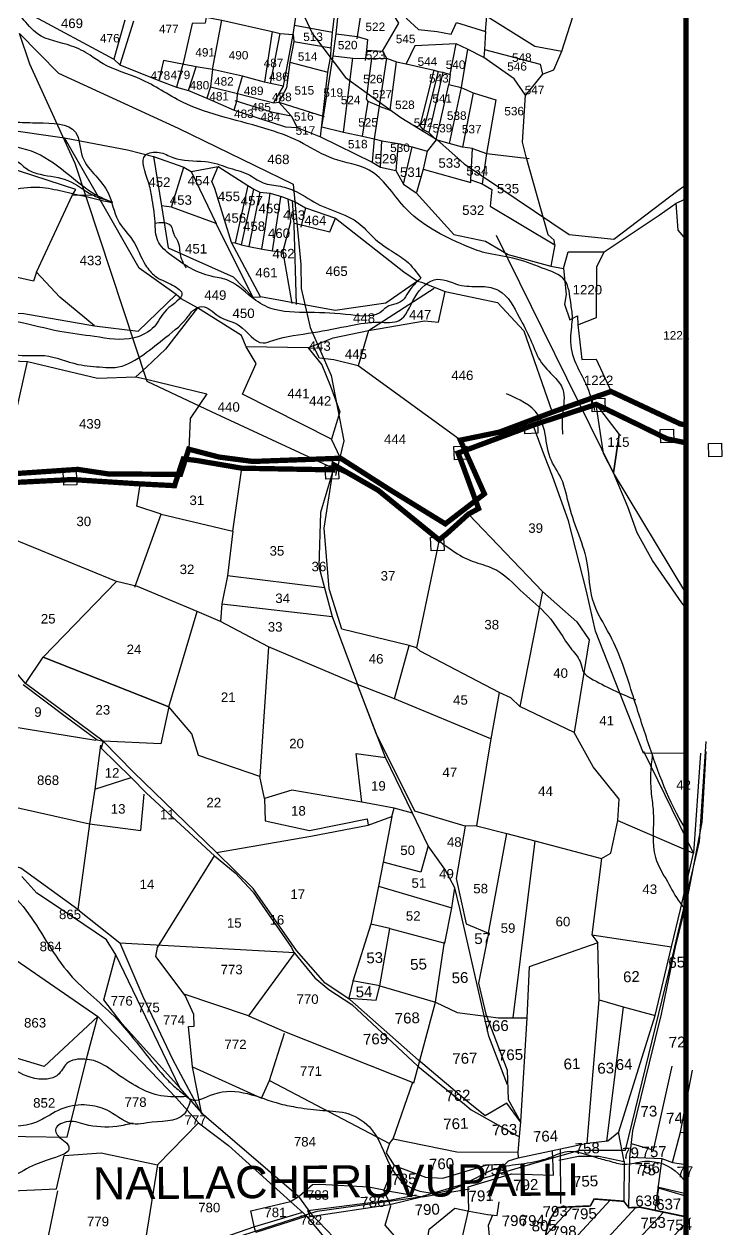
# Model space of a CAD drawing. Header units: inches. Extents: x 200003 to 248779, y 1594258 to 1607376.
# Drawn here: x 213735 to 215057, y 1603150 to 1605434 of the extents above; entities that cross this region are included whole.
import ezdxf
from ezdxf.enums import TextEntityAlignment as Align

# ---------------------------------------------------------------- set-up
doc = ezdxf.new("R2010")
doc.units = ezdxf.units.IN
doc.header["$LTSCALE"] = 15
doc.header["$MEASUREMENT"] = 0
doc.linetypes.add('DASHED2', pattern=[0.375, 0.25, -0.125])
for name, color, linetype in [('PLOT', 7, 'Continuous'), ('PLOT NO', 7, 'Continuous'), ('PLOTS', 7, 'Continuous'), ('PLOTS NO', 7, 'Continuous'), ('ROAD', 1, 'Continuous'), ('STREAM', 4, 'Continuous'), ('text2', 7, 'Continuous'), ('TITLEBLOCK', 7, 'Continuous'), ('VILLAGE BOUNDRY', 5, 'Continuous'), ('VILLAGE BOUNDRY STONES', 1, 'Continuous')]:
    doc.layers.add(name, color=color, linetype=linetype)
doc.styles.get("Standard").update_dxf_attribs({"font": 'arial.ttf'})

msp = doc.modelspace()

# ---------------------------------------------------------------- hatches: boundary and pattern name
at = {"layer": 'PLOTS', "true_color": 0xf8991e}
h = msp.add_hatch(dxfattribs=at)
h.set_pattern_fill('ANSI31', color=30, scale=357.828407, angle=2.2125)
h.set_pattern_definition([(47.2125, (213133.64, 1600498.41), (-32.8253, 30.38326), [])])
h.paths.add_polyline_path([(214808, 1603193.3), (214788, 1603192.5), (214745.1, 1603190.4), (214731.2, 1603167.3), (214724.3, 1603144), (214717.8, 1603098.6), (214723.6, 1603039.4), (214747.3, 1603021.7), (214757.1, 1602991.2), (214797.1, 1602989.8), (214804.1, 1602990.9), (214821.3, 1602995.4), (214820.8, 1603018.9), (214835.4, 1603022), (214835.8, 1603033.8), (214863.3, 1603031.8), (214866.5, 1603050.6), (214883, 1603050.8), (214887.5, 1603068.3), (214908.9, 1603066.1), (214916, 1603083.7), (215047.9, 1603075.8), (215046.4, 1603103.5), (215046.4, 1603114.4), (215011.6, 1603116.5), (215008.3, 1603168.9), (214902.7, 1603190.9), (214881.1, 1603190), (214871.5, 1603202.2), (214815.3, 1603206.6)])

# ---------------------------------------------------------------- linework, layer by layer
at = {"layer": 'PLOT'}
for points in [[(214298.8, 1605238.9), (214320.6, 1605373.7), (214326.4, 1605415.2), (214337.1, 1605519.3), (214222.1, 1605537.2), (214208.8, 1605576.5), (214218.3, 1605643.2), (214274.6, 1605669.3), (214297.2, 1605694.4), (214313.3, 1605718.6), (214328.5, 1605785.4), (214334.8, 1605812.7), (214360.2, 1605810.7), (214421.8, 1605789.4), (214437.6, 1605783), (214433.6, 1605778.1), (214393.2, 1605698.3), (214399.8, 1605692.4)], [(213742.6, 1605453.4), (213759.6, 1605491.7), (213808, 1605598.3), (213826.8, 1605652.2), (213916.5, 1605613.6), (213958.4, 1605605.3), (214002.2, 1605586.8), (213999.2, 1605575.4), (214090.1, 1605507.8), (214089, 1605489.7), (214079.9, 1605446.8), (214077.7, 1605435.3), (214052.9, 1605435.1), (214036.2, 1605359.6), (214023.5, 1605314.4)], [(214490.6, 1605481.6), (214459.1, 1605444.9), (214482.1, 1605423.6), (214517.6, 1605419.8), (214543.9, 1605414.6), (214554.4, 1605436.7), (214609.5, 1605419.6), (214611.6, 1605448.6)], [(213744.5, 1605453.3), (213904.5, 1605367.1), (213915.8, 1605356.6), (213990.1, 1605327), (214023.5, 1605314.4), (214046.2, 1605307.7), (214080.7, 1605293.4), (214132.9, 1605270.4), (214229.8, 1605238.9), (214252, 1605238.1), (214296.7, 1605220), (214394.2, 1605172.1), (214409.9, 1605162.8), (214439.6, 1605156.1), (214454, 1605130.2), (214478.1, 1605114.1), (214549.4, 1605034.8), (214609.1, 1605022.6), (214652, 1604997.2), (214733.2, 1604974.7), (214756.9, 1604970.3), (214765.7, 1605002.3), (214834.2, 1605002.2), (214938.7, 1605071.3), (214970.5, 1605094.5), (214989.3, 1605102.6)], [(214079.9, 1605446.8), (214109.2, 1605441), (214204.8, 1605419.6), (214219.8, 1605416), (214244.8, 1605413.8), (214252.3, 1605463.7)], [(214414.1, 1605382.4), (214444.8, 1605435.6), (214433.4, 1605454.1), (214375.6, 1605471.1), (214365.3, 1605405.6)], [(214611.6, 1605448.6), (214702.6, 1605392.3), (214754.3, 1605382.5), (214780.6, 1605465.6)], [(213925.7, 1605441.2), (213904.5, 1605367.1)], [(213941.8, 1605439.2), (213915.8, 1605356.6)], [(214092, 1605347.6), (214109.2, 1605441)], [(214319.3, 1605418), (214247.1, 1605431.1)], [(214296.7, 1605220), (214310.5, 1605342.8), (214316.1, 1605373.9), (214316.4, 1605388.9), (214319.3, 1605418), (214322.9, 1605449.5)], [(214204.8, 1605419.6), (214190, 1605324)], [(214201.8, 1605321.4), (214219.8, 1605416)], [(214244.8, 1605413.8), (214245.6, 1605400.6), (214238.6, 1605361.5), (214231.7, 1605312.7), (214217.3, 1605285.7), (214241, 1605260.2), (214252, 1605238.1)], [(214226.4, 1605316.2), (214244.8, 1605413.8)], [(214326.4, 1605415.2), (214366.2, 1605410.3), (214385.5, 1605404.9), (214383.5, 1605384.6), (214380.9, 1605365)], [(214609.5, 1605419.6), (214607.6, 1605385.6), (214606, 1605370.6)], [(214245.6, 1605400.6), (214316.4, 1605388.9)], [(214383.5, 1605384.6), (214414.1, 1605382.4), (214421.5, 1605369.4)], [(214740.9, 1605015.2), (214739.6, 1605024.4), (214727.8, 1605034.1), (214686.5, 1605182.4), (214679.7, 1605210.1), (214685.3, 1605299), (214663.6, 1605330), (214606, 1605370.6), (214575.1, 1605386.4), (214553.7, 1605396.1), (214475.3, 1605392.7), (214458.8, 1605358.7)], [(214542.3, 1605338.2), (214553.7, 1605396.1)], [(214575.1, 1605386.4), (214563.1, 1605313.8)], [(214607.6, 1605385.6), (214713, 1605358.1), (214717.1, 1605338.6), (214738.7, 1605347.4), (214754.3, 1605382.5)], [(214132.9, 1605270.4), (214138.5, 1605290.1), (214139.3, 1605302.3), (214148.5, 1605335), (214092, 1605347.6), (214060.5, 1605352.6), (213998.8, 1605364.5), (213990.1, 1605327)], [(214238.6, 1605361.5), (214310.5, 1605342.8)], [(214320.6, 1605373.7), (214357.5, 1605369.5), (214394.1, 1605368.6), (214421.5, 1605369.4), (214440.6, 1605362.2), (214458.8, 1605358.7), (214511.8, 1605346.2), (214519.5, 1605344.1), (214528.4, 1605342.4), (214542.3, 1605338.2), (214540, 1605319.4), (214563.1, 1605313.8), (214586.1, 1605303.5), (214628.7, 1605290), (214611.1, 1605188.5), (214603, 1605131.3), (214621.2, 1605120.1), (214618.4, 1605088.8), (214740.9, 1605015.2), (214733.2, 1604974.7)], [(214340.3, 1605229), (214357.5, 1605369.5)], [(214375.9, 1605221.3), (214386.9, 1605287.1), (214383.7, 1605292), (214394.1, 1605368.6)], [(214421.5, 1605369.4), (214407.8, 1605278.5), (214386.9, 1605287.1)], [(214407.8, 1605278.5), (214428.4, 1605270.6), (214440.6, 1605362.2)], [(214046.2, 1605307.7), (214060.5, 1605352.6)], [(214092, 1605347.6), (214087.7, 1605315), (214080.7, 1605293.4)], [(214516, 1605214.6), (214501.7, 1605228.3), (214491.5, 1605233.5), (214485.6, 1605241.2), (214511.8, 1605346.2)], [(214519.5, 1605344.1), (214491.5, 1605233.5)], [(214528.4, 1605342.4), (214507.7, 1605251.3), (214501.7, 1605228.3)], [(214717.1, 1605338.6), (214685.3, 1605299)], [(214087.7, 1605315), (214139.3, 1605302.3), (214207.8, 1605284.3), (214217.3, 1605285.7)], [(214207.8, 1605284.3), (214226.4, 1605316.2), (214201.8, 1605321.4), (214190, 1605324), (214148.5, 1605335)], [(214516, 1605214.6), (214540, 1605319.4)], [(214563.1, 1605313.8), (214540.2, 1605207.4)], [(214586.1, 1605303.5), (214565.8, 1605200.8)], [(214134, 1605289.2), (214202.8, 1605267.2), (214241, 1605260.2)], [(214217.3, 1605285.7), (214303.2, 1605258.6)], [(214407.8, 1605278.5), (214398.1, 1605216.1)], [(213692.1, 1605235.2), (213811.4, 1605218.1), (213857.3, 1605209.4), (213930.5, 1605195.3), (213979.9, 1605182.8), (214037.5, 1605162.6), (214051.4, 1605154.6), (214102.4, 1605163.6), (214158.6, 1605127.8), (214170.2, 1605121.2), (214181.7, 1605115.1), (214200.8, 1605113.4), (214224.3, 1605106.4), (214248.7, 1605097.1), (214267.9, 1605085.8), (214325, 1605066.2), (214454.5, 1604964.5), (214480.5, 1604946.6), (214487.7, 1604944.3), (214532.7, 1604927), (214632.3, 1604906.3), (214682, 1604852.6), (214735.6, 1604698)], [(214298.8, 1605238.9), (214340.3, 1605229), (214375.9, 1605221.3), (214398.1, 1605216.1), (214413, 1605212.4), (214443.4, 1605207.4), (214470.4, 1605200.9), (214498.4, 1605192.9), (214491, 1605158.5), (214478.2, 1605114.8)], [(214334.6, 1604610.8), (214334.6, 1604610.8), (214317.2, 1604647.1), (214148.5, 1604732.5), (214174.7, 1604790.2), (214155.3, 1604822.2), (214146.7, 1604843.2), (214063.3, 1604895.8), (214032.6, 1604912.9), (214022.9, 1604921.5), (213953, 1604970.9), (213873.6, 1605109.7), (213811.4, 1605218.1)], [(214398.1, 1605216.1), (214394.2, 1605172.1)], [(214409.9, 1605162.8), (214413, 1605212.4)], [(214443.4, 1605207.4), (214439.6, 1605156.1)], [(214454, 1605130.2), (214470.4, 1605200.9)], [(214584.4, 1605197.9), (214565.8, 1605200.8), (214540.2, 1605207.4), (214516, 1605214.6), (214498.4, 1605192.9)], [(213979.9, 1605182.8), (213995.3, 1605089.4), (214007.8, 1605009.8), (214131.1, 1604954.4), (214168, 1604916.2), (214182.6, 1604916.6)], [(214581.2, 1605138.7), (214584.4, 1605197.9), (214611.1, 1605188.5), (214691.9, 1605179.1)], [(213826.5, 1605110.1), (213832.5, 1605120.1), (213670.7, 1605172.6)], [(214014.2, 1605086.9), (214037.5, 1605162.6), (214051.4, 1605154.6), (214098.7, 1605055.9)], [(214480.5, 1604946.6), (214420.2, 1604904.5), (214324.1, 1604890.6), (214182.6, 1604916.6), (214127.9, 1605019.9), (214096.2, 1605122.4), (214090.3, 1605135.5), (214102.4, 1605163.6)], [(214491, 1605158.5), (214581.5, 1605133.4), (214581.2, 1605138.7), (214603, 1605131.3)], [(213757.8, 1604963.6), (213826.5, 1605110.1), (213826.5, 1605110.1), (213873.6, 1605109.7)], [(214158.6, 1605127.8), (214134.7, 1605019)], [(214146.9, 1605015.1), (214170.2, 1605121.2)], [(214181.7, 1605115.1), (214160.3, 1605011.9)], [(214185.2, 1605006.9), (214191.9, 1605049.6), (214200.8, 1605113.4)], [(214168, 1604916.2), (214098.7, 1605055.9), (214014.2, 1605086.9), (213995.3, 1605089.4)], [(214220.6, 1605106), (214204.9, 1605004)], [(214225.1, 1605001.6), (214240, 1605058.8), (214235.2, 1605101.8)], [(214251.2, 1604902.2), (214246.5, 1605054.2), (214243.4, 1605098.5)], [(214989.3, 1605026.3), (214974.8, 1605042.9), (214970.5, 1605094.5)], [(214247.2, 1605056.3), (214314.4, 1605039.9), (214325, 1605066.2)], [(214267.9, 1605085.8), (214259.1, 1605048.9)], [(214127.9, 1605019.9), (214134.7, 1605019), (214146.9, 1605015.1), (214160.3, 1605011.9), (214186.7, 1605007), (214205.7, 1605004), (214225.1, 1605001.6), (214242, 1604904.4)], [(214784.3, 1604863.8), (214820, 1604877.4), (214820.4, 1604973.8), (214834.2, 1605002.2)], [(213868, 1604862.1), (213802, 1604916.4), (213757.8, 1604963.6), (213752.6, 1604946.7), (213595.5, 1604981.7)], [(214756.9, 1604970.3), (214761.9, 1604921.2), (214759.1, 1604903), (214768.9, 1604873.2), (214783.5, 1604881), (214784.3, 1604863.8), (214792.2, 1604797.9), (214819.3, 1604798.8), (214847.3, 1604737.4)], [(214282.6, 1604823.9), (214320.2, 1604839.1), (214387.6, 1604852.7), (214493.7, 1604871.4), (214520.2, 1604868.5), (214532.7, 1604927)], [(214387.6, 1604852.7), (214511.8, 1604933.2)], [(213569.2, 1604922.5), (213589.8, 1604907.2), (213669.6, 1604886.3), (213734, 1604884.9), (213868, 1604862.1), (213951, 1604851.7), (214022.9, 1604921.5)], [(214063.3, 1604895.8), (214002.6, 1604817.6), (213966.9, 1604783.3), (213946.1, 1604765.3)], [(214387.6, 1604852.7), (214367.6, 1604786.1)], [(214561.6, 1604645.1), (214367.6, 1604786.1), (214321.8, 1604797.4), (214294.3, 1604800.6), (214282.6, 1604823.9), (214273.2, 1604820.4), (214155.3, 1604822.2)], [(214273.2, 1604820.4), (214299.1, 1604787.7), (214315.5, 1604747.4), (214333.3, 1604698.5), (214317.2, 1604647.1)], [(213484.7, 1604587.7), (213668.1, 1604797.4), (213740.8, 1604794.1), (213873.4, 1604762.4), (213946.1, 1604765.3), (213969.1, 1604760.2), (214081, 1604732.8), (214049.3, 1604685.9), (214046.6, 1604628)], [(213693.1, 1604580), (213740.8, 1604794.1)]]:
    msp.add_lwpolyline(points, dxfattribs=at)
at = {"layer": 'PLOTS'}
for points in [[(214989.3, 1604327.5), (214981.3, 1604336.9), (214926.1, 1604417.2), (214896.8, 1604469.4), (214878.8, 1604518.9), (214852.1, 1604583), (214832.7, 1604620), (214819.1, 1604713), (214862.9, 1604655.9), (214852.1, 1604583), (214862.9, 1604655.9), (214866, 1604654.7)], [(214989.3, 1604051.1), (214908.8, 1604051.9), (214817.9, 1604282.8), (214800.6, 1604359), (214766.9, 1604491.9), (214736, 1604576.6), (214721.1, 1604615.5), (214699.9, 1604673.7)], [(214576.9, 1604504.9), (214717.5, 1604358.5), (214782.6, 1604300.6), (214805.7, 1604266.4), (214777.1, 1604090.6), (214674.5, 1604140.2), (214657.2, 1604156.6), (214635.4, 1604166.9), (214485.6, 1604245.2), (214478.5, 1604251.4), (214464.7, 1604256.1), (214337, 1604286.7), (214312.7, 1604363), (214303.6, 1604478.4), (214320.5, 1604588.8), (214320.5, 1604588.8), (214296.4, 1604508.1), (214293.1, 1604405.4), (214304.3, 1604365.3), (214318.9, 1604310.8), (214366.3, 1604182.1), (214198, 1604253.1), (214106.7, 1604301.1), (214062.8, 1604320.4), (213949.6, 1604367.6), (213909.6, 1604377.1), (213700.1, 1604463.2)], [(213994.1, 1604505.1), (214130.2, 1604472.4), (214147.5, 1604591.9)], [(213944.5, 1604366.2), (213994.1, 1604505.1), (213948.5, 1604519.9), (213955, 1604564.6)], [(214130.2, 1604472.4), (214119.9, 1604388.2), (214109.1, 1604334.9), (214106.7, 1604301.1)], [(214521.2, 1604456.1), (214478.5, 1604251.4)], [(214675.6, 1603352.9), (214649.8, 1603388.3), (214608.5, 1603364.2), (214576.7, 1603389.9), (214482.5, 1603470), (214352.2, 1603584.8), (214305, 1603615.7), (214251.2, 1603677.9), (214169.1, 1603795), (214099.2, 1603863.1), (213942.2, 1604015.6), (213884.3, 1604074.6), (213736.9, 1604183.7), (213673.4, 1604258.3), (213573.3, 1604377.3), (213544.1, 1604412.6)], [(214304.3, 1604365.3), (214119.9, 1604388.2)], [(213736.9, 1604183.7), (213770.9, 1604233.6), (213909.6, 1604377.1)], [(214717.5, 1604358.5), (214674.5, 1604140.2)], [(214109.1, 1604334.9), (214318.9, 1604310.8)], [(214008.7, 1604139.8), (214062.8, 1604320.4)], [(214198, 1604253.1), (214181.2, 1604007.3)], [(214436.5, 1604154.7), (214464.7, 1604256.1)], [(213770.9, 1604233.6), (214008.7, 1604139.8), (213993.8, 1604069.3), (213884.3, 1604074.6)], [(214374.9, 1603958.8), (214242.4, 1603981.7), (214190.3, 1603965.7), (214181.2, 1604007.3), (214065.3, 1604047), (214052.8, 1604088.6), (214008.7, 1604139.8), (213770.9, 1604233.6)], [(213733, 1604181.9), (213812.5, 1604121.9), (213873.3, 1604076.7), (213884.3, 1604074.6), (213880.8, 1604061.2), (213937.8, 1604005.9), (213966.3, 1603976.1), (214095.7, 1603857.3), (214134.4, 1603824.6), (214168.5, 1603788.4), (214241.7, 1603683), (214245.5, 1603675.3), (214285.9, 1603625.6), (214312.3, 1603603.7), (214355.6, 1603575.1), (214481.2, 1603458.6), (214569.2, 1603386.4), (214581.8, 1603375.4), (214668.6, 1603327), (214672.8, 1603325.3), (214670.4, 1603295.5), (214670.9, 1603284.7), (214802.1, 1603312.2), (214824.5, 1603584.3), (214822.2, 1603692.2), (214691.8, 1603646.6), (214687.9, 1603549.7), (214675.6, 1603352.9), (214672.8, 1603325.3)], [(214635.4, 1604166.9), (214619.7, 1604079.1), (214592.4, 1603914.1), (214571, 1603913.6), (214475.4, 1603941.7), (214402.1, 1604088.9), (214366.3, 1604182.1)], [(214470.9, 1603938), (214419.4, 1604043.7), (214366.3, 1604182.1)], [(214619.7, 1604079.1), (214436.5, 1604154.7), (214366.3, 1604182.1)], [(213683.2, 1604106.7), (213870.5, 1604076.1)], [(214592.4, 1603914.1), (214649.5, 1603899.5), (214702.5, 1603885.5), (214829.3, 1603852), (214846.6, 1603862.2), (214859.9, 1603924.3), (214863, 1603964.4), (214813.6, 1604026.1), (214777.1, 1604090.6)], [(213879.1, 1604066.7), (213868.4, 1603983.7), (213858.6, 1603917.7), (213836.3, 1603755.4), (213728.3, 1603833.8), (213546.2, 1603888.5), (213546.2, 1603888.5)], [(214470.9, 1603938), (214435.9, 1603947.5), (214374.9, 1603958.8), (214363.8, 1604050.8), (214419.4, 1604043.7)], [(214802.1, 1603312.2), (214841, 1603316.6), (214862, 1603334), (214930.9, 1603554.6), (214961.7, 1603684.4), (214979, 1603755.1), (215003.4, 1603862), (214909.5, 1604055.1)], [(214881.1, 1603190), (214883.1, 1603286.1), (214888.9, 1603336), (214920.3, 1603464.8), (214943.2, 1603557.2), (214970.3, 1603687.6), (214991.6, 1603773.3), (215019.9, 1603920.7), (215027.8, 1604054.6)], [(215016.9, 1604052), (215003.4, 1603862)], [(213868.4, 1603983.7), (213937.8, 1604005.9)], [(213498.5, 1603975), (213582.6, 1603964.2), (213660.7, 1603961.8), (213858.6, 1603917.7), (213955.6, 1603905.3), (213962.2, 1603974.2)], [(214190.3, 1603965.7), (214191.8, 1603923.2), (214275.4, 1603905.1), (214385.2, 1603927.4), (214386.9, 1603915.3), (214431.7, 1603931.8), (214435.9, 1603947.5)], [(214431.7, 1603931.8), (214415.3, 1603845), (214406.4, 1603799.4), (214391.9, 1603727.6), (214358.7, 1603621.7), (214350.1, 1603587), (214402.1, 1603583.7), (214408.9, 1603610.7), (214357.1, 1603620.3)], [(214428.2, 1603719.4), (214532.3, 1603691.4), (214545.2, 1603758.2), (214551.4, 1603796.3), (214531.9, 1603831.9), (214500.8, 1603876.2), (214470.9, 1603938)], [(214859.9, 1603924.3), (215003.4, 1603862)], [(214099.2, 1603863.1), (214278.3, 1603894.2), (214386.9, 1603915.3)], [(214571, 1603913.6), (214553.6, 1603814.2)], [(214553.6, 1603814.2), (214572.6, 1603727.9), (214615.1, 1603710.6), (214649.5, 1603899.5)], [(214500.8, 1603876.2), (214486.4, 1603826.3), (214415.3, 1603845)], [(214702.5, 1603885.5), (214661, 1603549.9)], [(213836.3, 1603755.4), (213916.1, 1603692.2), (213959.5, 1603590.3), (214016.2, 1603471.5), (214071.2, 1603367.1), (214053.7, 1603456.8), (214046.5, 1603533.3), (214057.1, 1603534.5), (214056.2, 1603556.2), (214040, 1603592.4), (213984.4, 1603666), (213987.6, 1603683.5), (214095.7, 1603857.3)], [(214829.3, 1603852), (214810.6, 1603707.4), (214822.2, 1603692.2)], [(213700.9, 1603672), (213874.2, 1603552.3), (214023.4, 1603398), (214064.9, 1603351.1), (214122.1, 1603308.1), (214239.7, 1603201.6), (214254.9, 1603211.5), (214076.1, 1603364.9), (214029.9, 1603417.3), (213920.7, 1603538.7), (213885.4, 1603584), (213908.5, 1603669.3), (213890.5, 1603697.6), (213826.6, 1603741.2), (213758.4, 1603786.4), (213730.2, 1603817.6)], [(214406.4, 1603799.4), (214545.2, 1603758.2)], [(214651.3, 1603423), (214615.9, 1603515.4), (214560.5, 1603757.4), (214551.4, 1603796.3)], [(214408.9, 1603610.7), (214428.2, 1603719.4), (214391.9, 1603727.6)], [(214160.2, 1603553.8), (214228, 1603523.8), (214473.4, 1603426.6), (214514.2, 1603579.8), (214531.8, 1603693.9)], [(214615.1, 1603710.6), (214596.3, 1603615.5), (214609.6, 1603556.7), (214650.4, 1603450.7), (214652.2, 1603395.3), (214675.6, 1603352.9)], [(214810.6, 1603707.4), (214961.7, 1603684.4)], [(213916.1, 1603692.2), (214248.1, 1603674.1), (214160.2, 1603553.8), (214036.4, 1603595.2)], [(214029.9, 1603417.3), (213908.5, 1603669.3)], [(214408.9, 1603610.7), (214514.2, 1603579.8), (214555.6, 1603560.2), (214634.1, 1603550.1), (214687.9, 1603549.7)], [(214824.5, 1603584.3), (214870.2, 1603571), (214930.9, 1603554.6)], [(214870.2, 1603571), (214838.8, 1603315.5)], [(213225.1, 1603365.5), (213345.2, 1603360.2), (213384.3, 1603357.6), (213516.9, 1603346.5), (213529.5, 1603341.5), (213657.4, 1603326.1), (213816.2, 1603323.6), (213854.5, 1603479.2), (213874.2, 1603552.3), (213772.7, 1603457.5), (213660.7, 1603491.2)], [(214053.7, 1603456.8), (214184.8, 1603397.4), (214199.8, 1603431.3), (214228.3, 1603521.1)], [(214962.8, 1603458.1), (214927, 1603299), (214886, 1603311)], [(214943.4, 1603283.4), (214964, 1603275.9), (214978.9, 1603333.3), (215001.4, 1603450.8)], [(214199.8, 1603431.3), (214427.4, 1603312), (214434, 1603320.3), (214471.6, 1603428)], [(212836.1, 1603211.8), (212836.2, 1603208.7), (212922.3, 1603192.8), (212967.8, 1603187.9), (212974.4, 1603208.1), (213143.7, 1603184), (213198.1, 1603178), (213205.8, 1603223.1), (213342.1, 1603219.3), (213415.2, 1603215), (213501.8, 1603212.6), (213796.1, 1603225.7), (213810.2, 1603288.9), (213880.8, 1603293.8), (213987.3, 1603271.6), (214064.9, 1603351.1)], [(214748.1, 1603280.1), (214785.9, 1603287.9), (214824, 1603287.7), (214871.9, 1603277.6), (214861.6, 1603333.2)], [(214978.9, 1603333.3), (214989.3, 1603332)], [(214427.4, 1603312), (214420.7, 1603293.9), (214435.9, 1603269.9), (214416.3, 1603223.2)], [(214434, 1603320.3), (214554.8, 1603295.8), (214670.4, 1603295.5)], [(214254.9, 1603211.5), (214278.1, 1603179.2), (214336.3, 1603118.4), (214362.7, 1603068.2), (214428.6, 1603021.5), (214480.7, 1603009.2), (214535.1, 1603006.6), (214554.7, 1603101.7), (214560.9, 1603112.4), (214577.8, 1603187.5), (214576.2, 1603229.7), (214658.8, 1603254), (214738.4, 1603252), (214736.5, 1603298.5)], [(214435.9, 1603269.9), (214495.5, 1603247.8), (214528.6, 1603245.9), (214612.7, 1603271), (214646.5, 1603272.7), (214652.9, 1603278.8), (214670.9, 1603284.7)], [(214751.1, 1603300.3), (214751.3, 1603198.1)], [(214883.1, 1603286.1), (214943.4, 1603283.4), (214930.5, 1603183.9)], [(213987.3, 1603271.6), (213965.6, 1603133.8), (213889.8, 1603049.5)], [(214871.9, 1603277.6), (214871.5, 1603202.2)], [(214964, 1603275.9), (214989.3, 1603271.7)], [(213767.8, 1603071.6), (213798.3, 1603222.3)], [(214434.6, 1603022.8), (214454.8, 1603116), (214418.8, 1603157.1), (214429.9, 1603193.7), (214416.3, 1603223.2), (214387.9, 1603229), (214295.2, 1603234.1), (214281.5, 1603233.6), (214256.7, 1603212)], [(214489.8, 1603210.6), (214427.6, 1603195.7), (214277, 1603172.6), (214272.5, 1603184.8), (214430.4, 1603205.2), (214477.6, 1603214.6)], [(214416.3, 1603223.2), (214489.8, 1603210.6), (214578.8, 1603225.6)], [(214989.3, 1603211.7), (214937.3, 1603226.9), (214930.5, 1603183.9)], [(214989.3, 1603216.5), (214935.6, 1603228.8)], [(214316.7, 1603119.2), (214270.6, 1603173.9), (214173.7, 1603143.1), (214171.5, 1603151.7), (214164.3, 1603183.9), (214239.7, 1603201.6), (214270.6, 1603173.9)], [(214496.5, 1603112.1), (214502.2, 1603149.4), (214550.9, 1603189.2), (214578.1, 1603183.5), (214613.3, 1603176.9), (214631.5, 1603175.5), (214635.2, 1603201.3)], [(214262.6, 1603181.2), (214171.2, 1603153.5), (213991.1, 1603091), (213895.2, 1603052.7), (213813.5, 1603055.2), (213767.8, 1603071.6), (213684.4, 1603092.4), (213485.5, 1603059.8)], [(214622.4, 1603176.2), (214614.5, 1603156.2), (214618.5, 1603109.6), (214615.5, 1603077.9), (214609.6, 1603043), (214619.4, 1603041.3), (214615, 1603032.7), (214608.2, 1603024.3), (214612.7, 1603016.3), (214604, 1603003), (214601.1, 1602987.2), (214641.8, 1602989.3), (214660.7, 1603003.8), (214700.1, 1603009.5), (214717, 1603014.1), (214725.8, 1603001.3), (214738.8, 1602998.6), (214740.6, 1602991.8), (214734.3, 1602978.9), (214736.3, 1602967.9), (214742.7, 1602966.3), (214741.3, 1602947.5), (214764.7, 1602947.2)]]:
    msp.add_lwpolyline(points, dxfattribs=at)
at = {"layer": 'PLOTS', "color": 30, "true_color": 0xf8991e, "const_width": 3}
msp.add_lwpolyline([(214797.6, 1602989.8), (214757.1, 1602991.2), (214747.3, 1603021.7), (214723.6, 1603039.4), (214717.8, 1603098.6), (214724.3, 1603144), (214731.2, 1603167.3), (214745.1, 1603190.4), (214788, 1603192.5), (214808, 1603193.3), (214815.3, 1603206.6), (214871.5, 1603202.2), (214881.1, 1603190), (214902.7, 1603190.9), (214989.3, 1603172.8)], dxfattribs=at)
at = {"layer": 'ROAD', "color": 30}
for points in [[(214009.8, 1605781.2), (213999.9, 1605750.6), (213995.6, 1605723.5), (213991.9, 1605695.6), (214062, 1605629.1), (214140.7, 1605596.4), (214166.9, 1605566.8), (214237.6, 1605494.9), (214261.1, 1605458.5), (214281.2, 1605415.2), (214344, 1605332.8), (214448.6, 1605256.7), (214517.3, 1605215), (214569.1, 1605169.2), (214768, 1605035), (214852.8, 1605026.2), (214974, 1605118.6), (214989.3, 1605129.2)], [(214381.2, 1604563.8), (214089.6, 1604698.7), (213967.9, 1604756.5), (213831.1, 1605169.5), (213745.6, 1605358.1), (213726, 1605416.2), (213799.5, 1605340.5), (214026.4, 1605236.4), (214244.7, 1605130.2), (214259.2, 1604978.4), (214260.1, 1604932.6), (214276.6, 1604858.7), (214316.5, 1604767.6), (214340.8, 1604643.7), (214324.9, 1604578)]]:
    msp.add_lwpolyline(points, dxfattribs=at)
at = {"layer": 'ROAD'}
msp.add_lwpolyline([(212244.9, 1603024.5), (212452, 1603017.3), (212623.8, 1603030.4), (212791.8, 1603061.6), (212932.7, 1603084.4), (213091, 1603067.4), (213329.9, 1603061.8), (213729.2, 1603031.8), (213831.7, 1603040.4), (213902.9, 1603046.2), (214047.2, 1603104.9), (214290, 1603183.7), (214485.6, 1603210.7), (214712.5, 1603277.8), (214788.2, 1603298.8), (214874.6, 1603299.2), (214956.9, 1603636), (215015.1, 1603884.4), (215027.6, 1604074)], dxfattribs=at)
at = {"layer": 'STREAM'}
for points in [[(214816.8, 1604701), (214800, 1604751.4), (214781.2, 1604789.7), (214770.8, 1604837.3), (214772.7, 1604860.1), (214774, 1604877.9), (214770.9, 1604905.7), (214759.9, 1604947.6), (214716.9, 1604971.4), (214661.2, 1604990.2), (214608.4, 1605000.4), (214569.8, 1605014.3), (214455, 1605087.7), (214388.9, 1605156.9), (214321, 1605178.4), (214264.5, 1605207.1), (214199.4, 1605233.6), (214034.8, 1605285.9), (213953.9, 1605330.1), (213884.6, 1605358.7), (213859.5, 1605374.8), (213824.5, 1605392.3), (213760.1, 1605415.3), (213730.7, 1605445.6), (213692.6, 1605478.8), (213578, 1605529.4), (213499.3, 1605576.4), (213468.4, 1605603.2), (213451.9, 1605704.2), (213402.8, 1605842.3), (213363, 1605913.9), (213364.7, 1605971.5), (213396.7, 1606057.9), (213429.7, 1606124.1), (213394.2, 1606185), (213378.7, 1606246.1), (213382.7, 1606283.9)], [(212381.9, 1605482.3), (212403.2, 1605474.6), (212439.4, 1605468.3), (212470, 1605478.3), (212497, 1605477.7), (212524, 1605477.1), (212583, 1605482), (212637.5, 1605455.8), (212657.6, 1605448.7), (212681, 1605447.5), (212711.9, 1605441.1), (212763, 1605416.7), (212806.1, 1605397.1), (212845.1, 1605387.4), (212890, 1605377.7), (212918.8, 1605367.4), (212957.5, 1605367.7), (213002.8, 1605373.4), (213052.6, 1605381.1), (213078.2, 1605381.6), (213094.5, 1605402.3), (213113.5, 1605426.4), (213140, 1605462.8), (213180.4, 1605488.1), (213225.4, 1605503.5), (213264.9, 1605502.5), (213341.9, 1605504.4), (213372.9, 1605489.9), (213407.3, 1605474.1), (213438.6, 1605463.8), (213445.2, 1605446.4), (213482.4, 1605431.2), (213501.2, 1605404.6), (213513.3, 1605393.9), (213533.7, 1605381.3), (213554.4, 1605368.6), (213581.8, 1605330.6), (213584.3, 1605301.1), (213620, 1605269.1), (213665.4, 1605259.8), (213684.1, 1605253.2), (213722, 1605248), (213760.7, 1605246.7), (213831.9, 1605229.2), (213845.5, 1605181.6), (213870.5, 1605145.9), (213893.9, 1605114.1), (213912.6, 1605061.4), (213940.1, 1605024.3), (213965, 1604976.9), (213983, 1604956.1), (214012.5, 1604940.8), (214033.6, 1604923.6), (214004.5, 1604892), (213981.1, 1604860.2), (213943, 1604839), (213868.2, 1604841.5), (213802.2, 1604851.1), (213721, 1604869.6), (213627, 1604877.7), (213591.8, 1604877.8), (213536.6, 1604898.4), (213459.3, 1604931.1), (213420.3, 1604959.2), (213404.2, 1604971.5), (213423.1, 1604996.6), (213438.9, 1605020.3)], [(213899.3, 1605097.1), (213874.9, 1605107.7), (213813.1, 1605152.7), (213748.3, 1605192.7), (213679, 1605217.4), (213664.5, 1605227.6), (213586, 1605230.6), (213569.1, 1605245.3)], [(213570.5, 1605238.1), (213588.3, 1605221.1), (213625.4, 1605210.2), (213650.7, 1605199.6), (213682.4, 1605189), (213720, 1605174.9), (213741.8, 1605158), (213764.9, 1605149.1), (213818.7, 1605137), (213864, 1605109.9), (213902.9, 1605097.1)], [(213900.2, 1605094.8), (213839.7, 1605109.2), (213797.2, 1605118.8), (213753.4, 1605124.3), (213702.4, 1605119.3), (213661.7, 1605125.7), (213632.7, 1605143.1), (213611.8, 1605160), (213575.2, 1605171.4), (213560.7, 1605180.8), (213536.1, 1605178.4)], [(214486.5, 1604952.1), (214459.4, 1604984.5), (214431.1, 1605003.7), (214396.4, 1605029.7), (214368.1, 1605057.1), (214295.5, 1605090.7), (214250.4, 1605116.2), (214220.4, 1605126.4), (214187.7, 1605132.9), (214158.5, 1605149.4), (214119.8, 1605162.2), (214100.7, 1605168.9), (214077.6, 1605173.2), (214016.7, 1605180.8), (213990.3, 1605190.6), (213964.5, 1605185.4), (213970.4, 1605134.2), (213976.5, 1605106.2), (213982.8, 1605059.1), (213988.1, 1605022.9), (214013.7, 1604995.4), (214089, 1604955.8), (214119, 1604948.8), (214165.9, 1604916.1), (214200.6, 1604895.6), (214275.5, 1604887.1), (214354, 1604882.4), (214414.7, 1604891.1), (214418.4, 1604894.8), (214451.8, 1604909.6), (214462.6, 1604925.1), (214486.5, 1604952.1)], [(213981.5, 1605056.7), (214011.9, 1605052.4), (214019.8, 1605032.5), (214025.4, 1605023.1), (214031, 1604994.1), (214041.2, 1604972)], [(211959.2, 1603203.8), (211962.4, 1603238), (211975.1, 1603257.3), (211995.5, 1603288.1), (212018, 1603323.2), (212046.8, 1603374), (212077, 1603416.2), (212149.8, 1603505.5), (212233.6, 1603532.5), (212292.5, 1603557.9), (212308.8, 1603571.6), (212312.8, 1603607.9), (212323.3, 1603620.8), (212327.6, 1603620.9), (212329.6, 1603638.7), (212332.9, 1603668.6), (212358.9, 1603708), (212409.5, 1603815.8), (212441, 1603885.1), (212470.6, 1603921.6), (212530.8, 1603967), (212567.4, 1604018.6), (212617.5, 1604071), (212657.1, 1604102.6), (212684, 1604128.5), (212695.5, 1604129.8), (212676.7, 1604163.8), (212668.6, 1604197.9), (212694.2, 1604200.2), (212729.2, 1604188.4), (212817.5, 1604194.2), (212849.5, 1604196.6), (212883, 1604196.8), (212931.4, 1604206.5), (212971.8, 1604229.6), (213007.3, 1604247), (213080.8, 1604309.6), (213112.6, 1604342.6), (213140.9, 1604367), (213163.6, 1604380.7), (213192.7, 1604398.1), (213224.6, 1604412.6), (213260.1, 1604452.4), (213291.7, 1604499), (213332.8, 1604529.2), (213388, 1604566.7), (213455.4, 1604602.9), (213494.4, 1604630.2), (213549.5, 1604707.3), (213639.3, 1604793.5), (213678.3, 1604810.9), (213731.1, 1604805.7), (213773.1, 1604805.3), (213836.7, 1604788.8), (213883.7, 1604783.5), (213907.3, 1604783), (213956.2, 1604804), (213997.3, 1604835.7), (214042.5, 1604875.9), (214056, 1604891.7), (214071.6, 1604898.3), (214102.4, 1604880.7), (214143.1, 1604861.9), (214187.6, 1604829.5), (214206.4, 1604834.2), (214282.5, 1604849.1), (214353.7, 1604862.5), (214407, 1604868.6), (214445.5, 1604871.8), (214475, 1604915.5), (214518.2, 1604950), (214563.9, 1604938.3), (214603.1, 1604936.5), (214634.5, 1604928.9), (214673.4, 1604878), (214694.6, 1604835.9), (214712.7, 1604796.2), (214740.1, 1604764.4), (214755.9, 1604741), (214755.6, 1604697.6), (214755.2, 1604656.3)], [(214510.8, 1604462.8), (214585.9, 1604415.1), (214622.2, 1604402.7), (214681.4, 1604354.9), (214726.5, 1604313.1), (214773.2, 1604247.9), (214790.2, 1604221.6), (214795.2, 1604205.3), (214808.3, 1604194.2), (214893.7, 1604152.9)], [(214043.6, 1603400.6), (213993.9, 1603402.2), (213951.4, 1603418), (213904, 1603448.4), (213866.5, 1603468.8), (213849.8, 1603471.6), (213815.3, 1603463.3), (213798.7, 1603441.7), (213778, 1603434), (213663.5, 1603480.2), (213578.3, 1603495.2), (213485.2, 1603488.2), (213453.3, 1603478.2), (213401.7, 1603459.7), (213408.1, 1603452.1), (213412.9, 1603439.2), (213414.3, 1603425.3), (213404.1, 1603418.8), (213396.4, 1603415), (213402.3, 1603396.9), (213405.2, 1603391.8), (213388.8, 1603385.9), (213300.9, 1603380.8), (213207.8, 1603351), (213180.1, 1603302), (213085, 1603302.7), (213030.2, 1603297.1), (212981.4, 1603297), (212929.9, 1603296.7), (212904.7, 1603294)], [(214050.6, 1603395.8), (214037.7, 1603367.4), (213967.7, 1603350.8), (213945.1, 1603348.1), (213896.2, 1603372.4), (213859.1, 1603384), (213815.6, 1603380.6), (213772.8, 1603359.8), (213758.3, 1603352.3), (213675.7, 1603343), (213616.6, 1603337.2), (213527.2, 1603348.6), (213513.8, 1603313.2), (213489.7, 1603280.9), (213456.4, 1603261.3), (213430.2, 1603241.1), (213374, 1603228.4), (213349.9, 1603218.8), (213332.7, 1603212), (213282.1, 1603213.6), (213241.1, 1603212.8), (213212.9, 1603218.7), (213173.9, 1603213.7)], [(213941.6, 1603350.5), (213910.5, 1603344.1), (213850.1, 1603347.9), (213814.2, 1603352.6), (213793.8, 1603337.8), (213805.8, 1603320), (213817.6, 1603309.1), (213819.6, 1603302.2), (213800.1, 1603287.5), (213756.2, 1603271.9), (213710.9, 1603248.3), (213678.4, 1603232.3)]]:
    msp.add_spline(points, degree=3, dxfattribs=at)
for points, knots in [([(214989.3, 1603907.2), (214988.7, 1603908), (214957.2, 1603958.3), (214926, 1604044.6), (214886.1, 1604168.7), (214857.6, 1604262.3), (214806.2, 1604338.3), (214806.6, 1604427), (214769.6, 1604498.4), (214758.4, 1604570.5), (214726, 1604612.4), (214724.7, 1604656.5), (214706.4, 1604707.6), (214672.6, 1604722.5), (214649, 1604733)], [884.706073, 884.706073, 884.706073, 884.706073, 887.825742, 1063.582769, 1155.188288, 1280.22483, 1356.359829, 1422.190219, 1537.948197, 1592.887351, 1637.522523, 1690.56061, 1721.96019, 1794.543189, 1794.543189, 1794.543189, 1794.543189]), ([(214925.4, 1604047.6), (214924.2, 1604036.5), (214921.4, 1604012.2), (214922.6, 1603976.2), (214931.2, 1603923.4), (214920.1, 1603863.1), (214954.3, 1603809.5), (214971.5, 1603775.6), (214985.4, 1603758.4), (214989.3, 1603753.7)], [0, 0, 0, 0, 33.626371, 73.309036, 107.401603, 194.276913, 245.142346, 291.938359, 309.75221, 309.75221, 309.75221, 309.75221]), ([(212963.7, 1603499), (212968.3, 1603497.5), (212976.9, 1603494.8), (212991.9, 1603486.3), (213010.9, 1603494.4), (213032.8, 1603488.1), (213049.2, 1603499.8), (213068.9, 1603506.3), (213090.9, 1603502.2), (213115.6, 1603507), (213136.7, 1603513.4), (213147.2, 1603530.2), (213155, 1603552.4), (213176.7, 1603580.5), (213181.5, 1603625.1), (213220, 1603651), (213243.7, 1603683.8), (213289.3, 1603690.8), (213282.5, 1603746.9), (213348.5, 1603761.7), (213352.9, 1603816.8), (213406, 1603841.1), (213443.1, 1603798.1), (213494.1, 1603798.9), (213521.7, 1603837.7), (213574, 1603814.8), (213617.7, 1603822), (213654.4, 1603818.6), (213719.8, 1603789.2), (213764.5, 1603714.6), (213812.3, 1603638.6), (213859.6, 1603594.3), (213928.6, 1603534.5), (213971.8, 1603468.6), (214018.5, 1603419.3), (214036.1, 1603406.7), (214058.7, 1603386.9), (214123.3, 1603429.3), (214189.7, 1603391.9), (214258.1, 1603379.1), (214301.4, 1603373.5), (214352.1, 1603372.8), (214404.5, 1603336.4), (214420.1, 1603278.9), (214456.1, 1603226.8), (214543, 1603205.5), (214608.6, 1603267.5), (214684.2, 1603273.2), (214726.6, 1603281.6), (214769, 1603303.8), (214808.6, 1603287.2), (214843.6, 1603279.1), (214875.5, 1603268.7), (214919.9, 1603285.1), (214967.1, 1603267.6), (214984.7, 1603243.2), (214989.3, 1603237.4)], [0, 0, 0, 0, 14.655731, 27.193738, 49.522247, 70.779242, 90.952125, 106.342763, 132.482962, 155.541204, 182.452832, 193.821521, 213.454926, 253.219067, 298.26327, 338.140888, 384.517338, 420.340859, 449.303863, 522.342086, 570.064882, 591.947101, 680.823448, 701.879695, 736.330665, 803.735463, 839.716878, 871.255871, 912.246169, 1049.846833, 1117.911735, 1182.836708, 1242.719304, 1391.312822, 1417.056531, 1445.144496, 1457.52479, 1502.25868, 1629.852002, 1663.963103, 1711.816061, 1760.990313, 1813.762289, 1888.55218, 1934.805361, 1997.485635, 2127.994045, 2173.932235, 2222.06877, 2258.321035, 2310.869457, 2339.894243, 2368.474571, 2408.297909, 2476.463633, 2498.431336, 2498.431336, 2498.431336, 2498.431336])]:
    msp.add_open_spline(points, degree=3, knots=knots, dxfattribs=at)
at = {"layer": 'text2', "color": 5, "const_width": 10}
msp.add_lwpolyline([(201177.3, 1606886.3), (214989.3, 1606886.3), (214989.3, 1596877.6), (201177.3, 1596877.6)], close=True, dxfattribs=at)
at = {"layer": 'TITLEBLOCK', "color": 240, "true_color": 0xed1f24}
msp.add_lwpolyline([(214989.3, 1604355.5), (214852.1, 1604583), (214630.4, 1605032.8)], dxfattribs=at)
at = {"layer": 'VILLAGE BOUNDRY', "linetype": 'DASHED2', "ltscale": 8, "const_width": 10}
for points in [[(214989.3, 1604674.3), (214978.6, 1604675.8), (214847.3, 1604737.4), (214808, 1604723.8), (214752.5, 1604704.1), (214735.6, 1604698), (214635.4, 1604660.3), (214561.6, 1604645.1), (214607.2, 1604543.3), (214533.1, 1604486.4), (214423.8, 1604553.7), (214334.6, 1604610.8), (214168.2, 1604604.7), (214104, 1604613.1), (214046.6, 1604628), (214031.1, 1604580.2), (213894, 1604581.1), (213836.2, 1604589.7), (213693.1, 1604580)], [(213715, 1604564.8), (213825.4, 1604570.4), (213952.2, 1604562.3), (214019.8, 1604558.8), (214036.3, 1604609.5), (214060.7, 1604606.7), (214147.5, 1604591.9), (214320.5, 1604588.8), (214321.9, 1604598.3), (214405.9, 1604550), (214521.2, 1604456.1), (214535.2, 1604467.2), (214576.9, 1604504.9), (214596.2, 1604515.4), (214566.4, 1604596.7), (214557.2, 1604620.7), (214699.9, 1604673.7), (214819.1, 1604713), (214894.8, 1604676.3), (214953.4, 1604647.6), (214989.3, 1604640)]]:
    msp.add_lwpolyline(points, dxfattribs=at)
at = {"layer": 'VILLAGE BOUNDRY STONES'}
for points in [[(214810.6, 1604724), (214835.3, 1604725), (214836.3, 1604699.7), (214811.6, 1604698.7)], [(214683, 1604682.6), (214707.7, 1604683.5), (214708.7, 1604658.3), (214684, 1604657.3)], [(214940.7, 1604665.2), (214965.4, 1604666.1), (214966.4, 1604640.8), (214941.7, 1604639.9)], [(214549.2, 1604633.1), (214573.9, 1604634), (214574.9, 1604608.8), (214550.2, 1604607.8)], [(215031.8, 1604638.7), (215056.5, 1604639.6), (215057.5, 1604614.4), (215032.8, 1604613.4)], [(213808.7, 1604584.9), (213833.4, 1604585.9), (213834.4, 1604560.6), (213809.7, 1604559.6)], [(214305.4, 1604596.3), (214330.1, 1604597.2), (214331, 1604571.9), (214306.3, 1604571)], [(214505, 1604460.6), (214529.7, 1604461.5), (214530.7, 1604436.2), (214506, 1604435.3)]]:
    msp.add_lwpolyline(points, close=True, dxfattribs=at)

# ---------------------------------------------------------------- texts
at = {"layer": 'PLOT', "color": 1}
msp.add_text('NALLACHERUVUPALLI', height=60.913, rotation=0.486, dxfattribs=at).set_placement((213865.3, 1603205.5))
at = {"layer": 'PLOT NO'}
for s, p in [('477', (214008.9, 1605424.7)), ('522', (214400.3, 1605428.7)), ('476', (213897.1, 1605407)), ('513', (214282.4, 1605409.8)), ('545', (214457.8, 1605405.7)), ('491', (214077.8, 1605380.3)), ('520', (214348, 1605394)), ('490', (214141.1, 1605374.8)), ('487', (214207.4, 1605360.1)), ('514', (214272.1, 1605372.4)), ('523', (214400.7, 1605374.7)), ('544', (214499.2, 1605362.7)), ('540', (214552.5, 1605356.9)), ('546', (214669.1, 1605353.5)), ('548', (214678.1, 1605370.3)), ('478', (213992.9, 1605336.3)), ('479', (214030.9, 1605337.4)), ('486', (214217.6, 1605334.4)), ('526', (214395.8, 1605329.8)), ('543', (214520.8, 1605330.9)), ('480', (214066.9, 1605317.9)), ('482', (214113.3, 1605325.2)), ('489', (214169.8, 1605307.3)), ('515', (214265.8, 1605308.1)), ('547', (214702.2, 1605308.9)), ('481', (214104.4, 1605296.9)), ('488', (214223.2, 1605295.6)), ('519', (214320.6, 1605304)), ('524', (214353.5, 1605289.9)), ('527', (214413.5, 1605301)), ('541', (214527.2, 1605292.8)), ('483', (214151.2, 1605263.8)), ('485', (214183.8, 1605276.3)), ('528', (214456.4, 1605280.8)), ('536', (214663.6, 1605268.8)), ('484', (214201.5, 1605258.1)), ('516', (214264.7, 1605258.7)), ('525', (214386.6, 1605247.5)), ('542', (214491.8, 1605247)), ('538', (214554.8, 1605260.3)), ('517', (214267.9, 1605232.1)), ('539', (214527.6, 1605236.5)), ('537', (214583.2, 1605234.7)), ('518', (214367.1, 1605206.3)), ('530', (214447.2, 1605199.4)), ('1221', (214971, 1604843.9))]:
    msp.add_text(s, height=16, rotation=0.486, dxfattribs=at).set_placement(p, align=Align.MIDDLE_CENTER)
at = {"layer": 'PLOTS NO'}
for s, p in [('469', (213825.3, 1605435.3)), ('468', (214216.7, 1605177.4)), ('529', (214419.9, 1605178.6)), ('533', (214541, 1605170.5)), ('531', (214468.1, 1605153.1)), ('534', (214593.8, 1605155.6)), ('452', (213991.1, 1605134.2)), ('454', (214065.6, 1605137.1)), ('453', (214031.7, 1605100.3)), ('455', (214122.9, 1605107.2)), ('535', (214652, 1605121.9)), ('457', (214166.3, 1605099.2)), ('459', (214199.9, 1605084.3)), ('532', (214586, 1605081.1)), ('456', (214134.6, 1605066.3)), ('463', (214246.4, 1605071.8)), ('464', (214286.7, 1605061.5)), ('458', (214170.5, 1605050.6)), ('460', (214217.8, 1605037.3)), ('451', (214060.6, 1605007.9)), ('462', (214226.4, 1604998.7)), ('433', (213860.7, 1604985.7)), ('465', (214327.1, 1604965.3)), ('461', (214194.1, 1604962.7)), ('449', (214097.1, 1604920.1)), ('1220', (214802.4, 1604930.3)), ('450', (214150.6, 1604885.6)), ('448', (214379, 1604876.6)), ('447', (214485.4, 1604882.8)), ('443', (214295, 1604823.5)), ('445', (214363.6, 1604808.1)), ('446', (214565.4, 1604768)), ('1222', (214823.7, 1604758.5)), ('441', (214254.7, 1604733.5)), ('442', (214295.9, 1604719.4)), ('440', (214122.5, 1604708)), ('439', (213859.5, 1604676)), ('444', (214437.9, 1604646.9)), ('115', (214861.3, 1604641.4)), ('31', (214062, 1604531.1)), ('30', (213847.7, 1604491.1)), ('39', (214704.4, 1604478.4)), ('35', (214213.9, 1604435.2)), ('32', (214043.4, 1604400.2)), ('36', (214293.5, 1604405.5)), ('37', (214424.5, 1604387.8)), ('34', (214224.7, 1604345.3)), ('25', (213780.2, 1604306.5)), ('33', (214210.5, 1604291.1)), ('38', (214621.1, 1604295.3)), ('24', (213942.9, 1604248.5)), ('46', (214401.9, 1604230.6)), ('40', (214751.6, 1604203.5)), ('21', (214121.5, 1604157.8)), ('45', (214561.8, 1604152.6)), ('9', (213760.8, 1604129.7)), ('23', (213883.8, 1604133.9)), ('41', (214839, 1604113.3)), ('20', (214251.1, 1604070)), ('12', (213901.4, 1604014.4)), ('47', (214541.7, 1604015.5)), ('868', (213780, 1604000.4)), ('19', (214406.2, 1603989.6)), ('42', (214984.9, 1603991.4)), ('22', (214094.2, 1603958.1)), ('44', (214723.1, 1603979.6)), ('13', (213912.8, 1603946.1)), ('18', (214254.6, 1603942.4)), ('11', (214006, 1603935.5)), ('50', (214461.7, 1603867.6)), ('48', (214550.1, 1603883.3)), ('49', (214535.3, 1603823.1)), ('14', (213967.4, 1603803.1)), ('51', (214482.9, 1603805.5)), ('17', (214253.4, 1603784.4)), ('58', (214600.1, 1603795)), ('43', (214920.7, 1603793.8)), ('865', (213821.6, 1603746.1)), ('16', (214213.8, 1603735.8)), ('52', (214472.2, 1603743.1)), ('60', (214756.1, 1603732.4)), ('15', (214132.9, 1603729.9)), ('59', (214652, 1603720.2)), ('864', (213784.9, 1603685.3)), ('773', (214128, 1603641.5)), ('776', (213919.6, 1603582.2)), ('770', (214271.9, 1603585.4)), ('775', (213970.8, 1603569.5)), ('863', (213755.4, 1603540.6)), ('774', (214018.7, 1603545.8)), ('772', (214135.3, 1603499.6)), ('771', (214278.4, 1603449)), ('852', (213772.7, 1603388.7)), ('778', (213945.8, 1603390.2)), ('777', (214059.5, 1603356.2)), ('784', (214266.9, 1603315.1)), ('783', (214291.6, 1603214.1)), ('780', (214085.5, 1603190.3)), ('779', (213874.6, 1603163.8)), ('781', (214211, 1603181.1)), ('782', (214278.8, 1603166.6))]:
    msp.add_text(s, height=18, dxfattribs=at).set_placement(p, align=Align.MIDDLE_CENTER)
for s, p in [('57', (214603.8, 1603700.4)), ('53', (214399.2, 1603663.9)), ('55', (214482.3, 1603651.6)), ('65', (214971.8, 1603655.3)), ('56', (214560.9, 1603626.1)), ('62', (214886, 1603628)), ('54', (214378.9, 1603599.4)), ('768', (214461, 1603549.5)), ('766', (214629.5, 1603534.7)), ('769', (214400.8, 1603509.9)), ('72', (214972.7, 1603503.9)), ('765', (214656.7, 1603479.9)), ('767', (214570.2, 1603473.2)), ('61', (214773.1, 1603462.8)), ('63', (214837.1, 1603454.6)), ('64', (214872, 1603461.7)), ('762', (214557, 1603402.8)), ('73', (214919, 1603372.8)), ('761', (214553, 1603349.3)), ('74', (214967.7, 1603360)), ('763', (214645.7, 1603337.9)), ('764', (214723.1, 1603325.6)), ('758', (214802.2, 1603302.8)), ('757', (214928.9, 1603296.1)), ('760', (214526, 1603273.2)), ('79', (214884.4, 1603293.8)), ('759', (214626.6, 1603262.4)), ('756', (214916, 1603265.1)), ('75', (214916.6, 1603261.3)), ('77', (214987.6, 1603258)), ('785', (214454.7, 1603244.2)), ('792', (214685.7, 1603233.5)), ('755', (214799, 1603240.2)), ('791', (214601, 1603212.6)), ('638', (214917.2, 1603203.3)), ('786', (214395.5, 1603201)), ('790', (214498.8, 1603186.6)), ('793', (214741.4, 1603183.2)), ('637', (214956.6, 1603196.6)), ('796', (214663.9, 1603165.6)), ('794', (214698.1, 1603165.7)), ('795', (214796.5, 1603178.6)), ('753', (214927.3, 1603161.5)), ('754', (214976.9, 1603157.3)), ('805', (214720.5, 1603156)), ('798', (214758.1, 1603144.8))]:
    msp.add_text(s, height=20.45, rotation=2.2125, dxfattribs=at).set_placement(p, align=Align.MIDDLE_CENTER)

doc.saveas('drawing.dxf')
